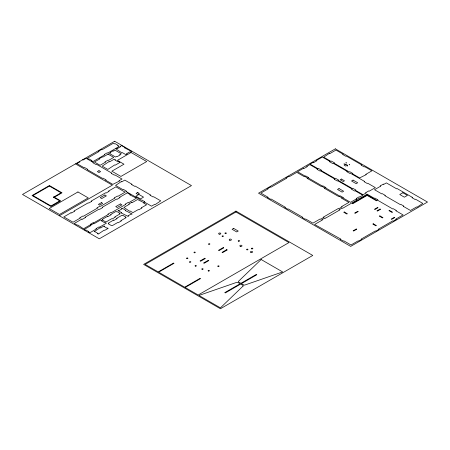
<?xml version="1.0" encoding="UTF-8"?>
<svg xmlns="http://www.w3.org/2000/svg" width="450" height="450" viewBox="0 0 450 450"><rect width="100%" height="100%" fill="white"/><g stroke="black" fill="none" stroke-linecap="round" stroke-linejoin="round"><path stroke-width="0.67" d="M108.529 153.855L102.836 157.129L102.386 156.87L99.304 158.636L99.765 158.906L94.388 162.006L100.074 165.291L105.446 162.186L104.985 161.921L108.062 160.144L108.523 160.414L113.743 157.399L108.067 154.119M59.366 215.752L112.359 185.158L75.493 163.873M93.487 223.554L90.45 225.309L90.906 225.574L84.144 229.494L85.365 230.197L85.821 229.933L88.897 231.705L88.436 231.969L89.814 232.768L96.424 228.954L95.962 228.69L99.034 226.918L99.495 227.183L106.408 223.194L105.024 222.396L104.563 222.66L101.492 220.888L101.953 220.618L100.721 219.909L93.943 223.819L93.493 223.56M82.558 159.789L83.019 160.059L86.096 158.282L93.313 162.45L92.852 162.72L95.923 164.492L96.384 164.227L111.746 173.093L111.285 173.362L114.356 175.134L114.817 174.87L122.04 179.038L118.969 180.81L119.424 181.074L112.821 184.359L105.604 180.191L106.065 179.921L102.994 178.149L102.532 178.414L87.171 169.549L87.632 169.279L84.561 167.507L84.099 167.771L76.877 163.603L79.948 161.831L79.487 161.567M53.899 196.959L53.899 197.494L61.999 192.814L49.399 185.535L32.051 195.553L51.002 206.482L60.682 200.88L53.899 196.959M344.036 163.991L344.469 164.014L344.048 163.963M345.96 162.883L346.393 162.894L345.96 162.883M347.265 165.853L347.698 165.864L347.271 165.842M349.183 164.745L349.616 164.768L349.194 164.717M261.141 259.521L238.534 281.273A1.086 0.624 0 0 0 238.697 282.043L240.913 283.32L256.269 274.449L256.793 274.753L241.431 283.618L243.647 284.895A1.086 0.624 0 0 0 244.969 284.991L282.645 271.941L261.141 259.521M243.039 286.104L220.433 307.856L198.928 295.442L236.604 282.392A1.086 0.624 0 0 1 237.932 282.482L240.143 283.759L224.781 292.629L225.304 292.933L240.666 284.062L242.876 285.339A1.086 0.624 0 0 1 243.039 286.104M114.666 141.255L22.5 194.468L99.304 238.809L191.469 185.597L114.666 141.255M101.61 149.507L98.533 151.279L98.994 151.543L87.171 158.372L88.397 159.081L88.858 158.816L91.929 160.588L91.468 160.858L92.852 161.651L104.681 154.822L104.22 154.558L107.291 152.786L107.752 153.051L119.121 146.486L117.737 145.693L118.198 145.423L115.127 143.651L114.666 143.916L113.434 143.207L102.066 149.766L101.61 149.507M49.399 186.069L32.974 195.553L50.985 205.948L59.76 200.891L53.438 197.224L61.076 192.814L49.399 186.069M117.124 148.174L115.892 148.882L121.883 152.876L122.344 152.606L125.876 154.648L127.108 153.939L126.647 153.675L129.718 151.898L130.179 152.167L131.563 151.369L124.498 147.819L124.959 147.555L121.579 145.603L120.195 146.402L120.656 146.666L117.585 148.438L117.124 148.174M113.13 150.834L110.059 152.606L110.52 152.876L109.446 153.495L115.588 157.044L116.663 156.42L117.124 156.69L120.195 154.912L119.734 154.648L121.269 153.759L115.127 150.216L113.591 151.099L113.13 150.834M109.069 161.612L102.156 166.14L107.837 169.419L114.75 164.897L115.211 165.161L119.976 162.411L118.44 161.528L117.973 161.797L114.896 160.02L115.363 159.75L114.289 159.131L109.53 161.882L109.069 161.612M98.978 170.668L97.363 171.596L98.978 172.53L100.592 171.596L98.978 170.668M131.051 152.488L117.383 160.386L123.986 164.199L111.847 171.203L120.915 176.434L146.717 161.539L131.051 152.488M77.946 191.959L49.224 208.541L59.512 214.481L88.239 197.899L77.946 191.959M121.269 181.609L115.588 185.422L122.805 189.591L123.266 189.326L126.337 191.098L125.876 191.362L141.238 200.233L141.699 199.969L144.771 201.741L144.309 202.005L151.532 206.173L154.603 204.401L155.064 204.666L160.751 200.852L153.529 196.684L153.067 196.954L149.996 195.176L150.458 194.912L135.096 186.041L134.634 186.311L131.563 184.534L132.024 184.269L124.802 180.101L121.731 181.873L121.269 181.609M71.038 212.737L63.821 216.906L73.035 222.227L80.258 218.059L79.796 217.789L82.867 216.017L83.329 216.287L97.459 208.125L96.998 207.861L100.069 206.083L100.536 206.353L114.817 198.101L114.356 197.837L117.427 196.065L117.889 196.329L125.111 192.161L115.892 186.84L108.675 191.008L109.136 191.273L106.065 193.05L105.604 192.78L91.316 201.032L91.778 201.296L88.706 203.068L88.245 202.804L74.109 210.96L74.576 211.23L71.499 213.002L71.038 212.737M104.839 194.996L100.226 197.662L101.762 198.546L106.374 195.885L104.839 194.996M101.453 202.624L98.398 204.39L99.63 205.099L102.684 203.338L101.453 202.624M81.945 219.032L74.267 223.47L77.338 225.242L77.799 224.977L83.486 228.791L91.164 224.353L90.703 224.089L93.774 222.317L94.236 222.581L108.371 214.425L107.91 214.155L110.981 212.383L111.442 212.648L125.73 204.401L125.263 204.137L128.34 202.359L128.801 202.629L136.479 198.191L129.876 194.912L130.337 194.648L127.26 192.87L119.582 197.308L120.043 197.572L116.972 199.344L116.511 199.08L102.223 207.326L102.684 207.596L99.613 209.368L99.152 209.104L85.016 217.26L85.483 217.524L82.406 219.302L81.951 219.032M137.689 192.482L136.074 193.416L137.689 194.344L139.297 193.416L137.689 192.482M120.353 203.957L115.74 206.618L117.276 207.506L121.888 204.84L120.353 203.957M138.926 194.462L135.855 196.239L140.468 198.906L143.544 197.128L138.926 194.462M107.601 216.287L102.223 219.386L102.836 219.741L102.375 220.011L105.452 221.782L106.369 221.782L111.746 218.678L112.207 218.942L115.279 217.17L114.817 216.906L120.043 213.891L119.582 213.626L120.043 213.356L116.972 211.584L116.511 211.849L115.892 211.494L110.672 214.509L111.133 214.774L108.062 216.551L107.601 216.287M131.873 202.269L128.796 204.047L129.257 204.311L123.885 207.416L129.566 211.23L130.028 210.966L132.947 212.648L138.319 209.542L138.78 209.812L141.857 208.035L141.396 207.771L146.616 204.756L143.696 203.068L144.157 202.804L137.554 199.524L132.328 202.539L131.873 202.269M118.508 210.341L118.046 210.611L121.579 212.648L121.117 212.912L128.031 216.371L128.492 216.107L128.031 215.843L131.102 214.065L131.563 214.335L132.176 213.981L125.263 210.521L125.724 210.251L122.192 208.215L121.579 208.569L122.04 208.834L118.969 210.611L118.508 210.341M100.074 227.722L94.084 231.716L95.006 231.716L98.078 233.488L97.616 233.752L98.229 234.112L104.22 230.119L104.681 230.383L108.214 228.347L107.601 227.993L107.139 228.257L104.068 226.485L104.529 226.215L104.068 225.951L100.536 227.993L100.074 227.722M113.591 220.095L108.214 223.2L108.827 223.554L108.366 223.824L111.442 225.596L112.359 225.596L117.737 222.491L118.198 222.756L121.269 220.984L120.808 220.719L126.034 217.704L125.573 217.434L126.034 217.17L122.962 215.398L122.501 215.662L121.883 215.308L116.663 218.323L117.124 218.588L114.052 220.365L113.591 220.095M335.334 148.843L258.531 193.185L350.696 246.398L427.5 202.056L335.334 148.843M270.664 186.891L267.593 188.662L268.054 188.927L260.831 193.101L268.054 197.269L267.593 197.533L270.664 199.305L271.125 199.041L285.255 207.197L284.799 207.467L287.871 209.239L288.332 208.974L302.614 217.221L302.152 217.485L305.229 219.263L305.685 218.993L312.907 223.161L320.13 218.993L320.586 219.263L323.662 217.485L323.201 217.221L338.563 208.35L339.019 208.62L342.096 206.843L341.634 206.578L348.851 202.41L341.634 198.242L342.096 197.977L339.019 196.2L338.558 196.47L324.276 188.218L324.737 187.954L321.666 186.182L321.204 186.446L307.069 178.29L307.53 178.02L304.459 176.248L303.998 176.513L296.781 172.344L289.558 176.513L289.097 176.248L286.026 178.02L286.487 178.29L271.125 187.155L270.664 186.891M313.138 162.366L310.067 164.138L317.745 168.576L318.206 168.306L321.277 170.078L320.816 170.347L334.952 178.504L335.413 178.239L338.484 180.011L338.023 180.281L352.311 188.528L352.772 188.263L355.843 190.035L355.382 190.299L363.06 194.737L366.131 192.96L365.67 192.696L368.741 190.924L369.202 191.188L375.351 187.639L367.673 183.206L367.206 183.471L364.134 181.699L364.596 181.434L350.314 173.183L349.853 173.453L346.776 171.675L347.243 171.411L333.107 163.249L332.646 163.519L329.574 161.747L330.036 161.477L322.358 157.044L316.209 160.594L316.671 160.858L313.599 162.63L313.138 162.366M303.694 168.176L297.546 171.726L305.229 176.158L305.691 175.894L308.762 177.666L308.301 177.936L322.431 186.092L322.897 185.828L325.969 187.599L325.507 187.869L339.789 196.116L340.251 195.846L343.327 197.623L342.861 197.888L350.544 202.32L356.687 198.776L356.231 198.506L359.303 196.734L359.764 196.999L362.835 195.227L355.151 190.794L354.69 191.059L351.619 189.287L352.08 189.017L337.798 180.771L337.331 181.035L334.26 179.263L334.721 178.999L320.591 170.837L320.13 171.107L317.059 169.329L317.52 169.065L309.842 164.632L306.765 166.404L307.226 166.669L304.155 168.446L303.694 168.176M329.366 153.354L323.685 157.168L330.902 161.336L331.363 161.066L334.434 162.844L333.973 163.108L349.335 171.979L349.796 171.709L352.868 173.486L352.406 173.751L359.629 177.919L366.233 174.639L365.771 174.369L371.919 170.826L364.697 166.657L364.236 166.922L361.164 165.15L361.626 164.88L346.264 156.015L345.803 156.279L342.731 154.507L343.192 154.237L335.976 150.069L329.827 153.619L329.366 153.354M235.952 211.101L143.629 264.403L220.433 308.745L312.756 255.442L235.952 211.101M235.952 211.989L145.164 264.403L158.186 271.918L173.548 263.048L174.004 263.312L158.648 272.183L184.68 287.218L200.042 278.347L200.503 278.612L185.141 287.483L198.163 294.998L288.945 242.584L235.952 211.989M233.64 228.398L232.104 229.281L236.717 231.941L238.252 231.058L233.64 228.398M345.786 164.227L344.171 165.161L345.786 166.089L347.394 165.161L345.786 164.227M341.421 179.049L340.189 179.758L343.243 181.519L344.475 180.81L341.421 179.049M204.767 258.249L200.093 260.944L200.616 261.248L205.284 258.548L204.767 258.249M223.2 247.607L218.526 250.301L219.049 250.605L223.718 247.905L223.2 247.607M208.299 260.286L203.625 262.986L204.148 263.284L208.822 260.589L208.299 260.286M226.732 249.643L222.058 252.343L222.581 252.641L227.256 249.947L226.732 249.643M353.076 180.101L351.54 180.99L356.152 183.651L357.688 182.762L353.076 180.101M339.024 188.572L337.489 189.461L342.101 192.122L343.637 191.239L339.024 188.572M383.287 184.134L380.216 185.906L380.678 186.171L374.529 189.72L381.752 193.888L382.213 193.624L385.284 195.396L384.823 195.66L400.185 204.531L400.646 204.266L403.718 206.038L403.256 206.303L410.479 210.471L416.621 206.927L417.082 207.191L422.764 203.377L415.547 199.209L415.086 199.474L412.014 197.702L412.476 197.438L397.114 188.567L396.652 188.831L386.359 182.891L383.749 184.399L383.287 184.134M324.889 218.019L321.817 219.791L322.279 220.061L314.595 224.494L340.712 239.034L340.251 239.304L343.322 241.076L343.783 240.812L351 244.98L358.223 240.812L358.684 241.076L361.755 239.304L361.294 239.034L375.424 230.878L375.885 231.143L378.962 229.371L378.501 229.106L392.782 220.854L393.244 221.124L396.315 219.347L395.854 219.083L403.076 214.914L395.854 210.746L396.315 210.482L393.244 208.704L392.782 208.974L377.421 200.104L377.882 199.839L374.811 198.062L374.349 198.332L367.132 194.164L359.916 198.332L359.449 198.062L356.377 199.839L356.839 200.104L342.557 208.35L342.096 208.086L339.019 209.857L339.486 210.127L325.35 218.284L324.889 218.019M367.132 194.873L352.232 203.473L352.693 203.743L367.132 195.407L376.521 200.824L376.982 200.559L367.132 194.873M344.244 211.989L343.783 212.254L346.854 214.026L347.316 213.761L344.244 211.989M357.761 211.281L354.69 213.053L355.151 213.317L358.223 211.545L357.761 211.281M402.823 192.746L399.752 194.524L404.364 197.19L407.441 195.412L402.823 192.746M377.578 207.467L374.507 209.239L374.968 209.503L378.039 207.731L377.578 207.467M380.036 209.059L376.965 210.836L377.421 211.101L380.498 209.329L380.036 209.059M356.226 229.016L353.154 230.788L353.616 231.058L356.687 229.281L356.226 229.016M379.879 215.888L379.418 216.157L382.494 217.929L382.956 217.665L379.879 215.888M389.407 210.392L388.946 210.656L392.017 212.434L392.479 212.164L389.407 210.392M373.275 223.785L372.814 224.049L375.885 225.821L376.346 225.557L373.275 223.785M394.318 217.311L391.247 219.083L391.708 219.347L394.779 217.575L394.318 217.311M251.797 248.878A0.709 0.405 0 0 0 252.861 248.529A0.709 0.405 0 0 0 251.797 248.175A0.709 0.405 0 0 0 251.797 248.878M238.489 241.211A0.709 0.405 0 0 0 239.608 240.919A0.709 0.405 0 0 0 238.618 240.508A0.709 0.405 0 0 0 238.489 241.211M225.242 233.561A0.709 0.405 0 0 0 226.356 233.269A0.709 0.405 0 0 0 225.366 232.858A0.709 0.405 0 0 0 225.242 233.561M219.184 234.135A1.086 0.624 0 0 0 220.815 233.595A1.086 0.624 0 0 0 219.184 233.049A1.086 0.624 0 0 0 219.184 234.135M229.781 240.255A1.086 0.624 0 0 0 231.412 239.709A1.086 0.624 0 0 0 229.781 239.169A1.086 0.624 0 0 0 229.781 240.255M240.379 246.375A1.086 0.624 0 0 0 242.01 245.829A1.086 0.624 0 0 0 240.379 245.289A1.086 0.624 0 0 0 240.379 246.375M250.982 252.495A1.086 0.624 0 0 0 252.607 251.949A1.086 0.624 0 0 0 250.982 251.409A1.086 0.624 0 0 0 250.982 252.495M246.938 249.812A0.652 0.377 0 0 0 247.961 249.536A0.652 0.377 0 0 0 247.044 249.159A0.652 0.377 0 0 0 246.938 249.812M222.39 236.52A0.652 0.377 0 0 0 223.386 236.216A0.652 0.377 0 0 0 222.435 235.868A0.652 0.377 0 0 0 222.39 236.52M208.884 244.328A0.652 0.377 0 0 0 209.869 244.013A0.652 0.377 0 0 0 208.907 243.675A0.652 0.377 0 0 0 208.884 244.328M218.07 266.49A0.652 0.377 0 0 0 219.088 266.203A0.652 0.377 0 0 0 218.149 265.838A0.652 0.377 0 0 0 218.07 266.49M194.287 252.754A0.652 0.377 0 0 0 195.278 252.439A0.652 0.377 0 0 0 194.316 252.101A0.652 0.377 0 0 0 194.287 252.754M186.874 258.587A0.652 0.377 0 0 0 187.903 258.317A0.652 0.377 0 0 0 186.981 257.94A0.652 0.377 0 0 0 186.874 258.587M189.81 262.232A0.652 0.377 0 0 0 190.822 261.939A0.652 0.377 0 0 0 189.883 261.585A0.652 0.377 0 0 0 189.81 262.232M195.334 266.13A0.652 0.377 0 0 0 196.352 265.849A0.652 0.377 0 0 0 195.418 265.483A0.652 0.377 0 0 0 195.334 266.13M202.118 269.336A0.652 0.377 0 0 0 203.113 269.027A0.652 0.377 0 0 0 202.151 268.684A0.652 0.377 0 0 0 202.118 269.336M208.429 271.024A0.652 0.377 0 0 0 209.407 270.697A0.652 0.377 0 0 0 208.434 270.371A0.652 0.377 0 0 0 208.429 271.024"/></g></svg>
